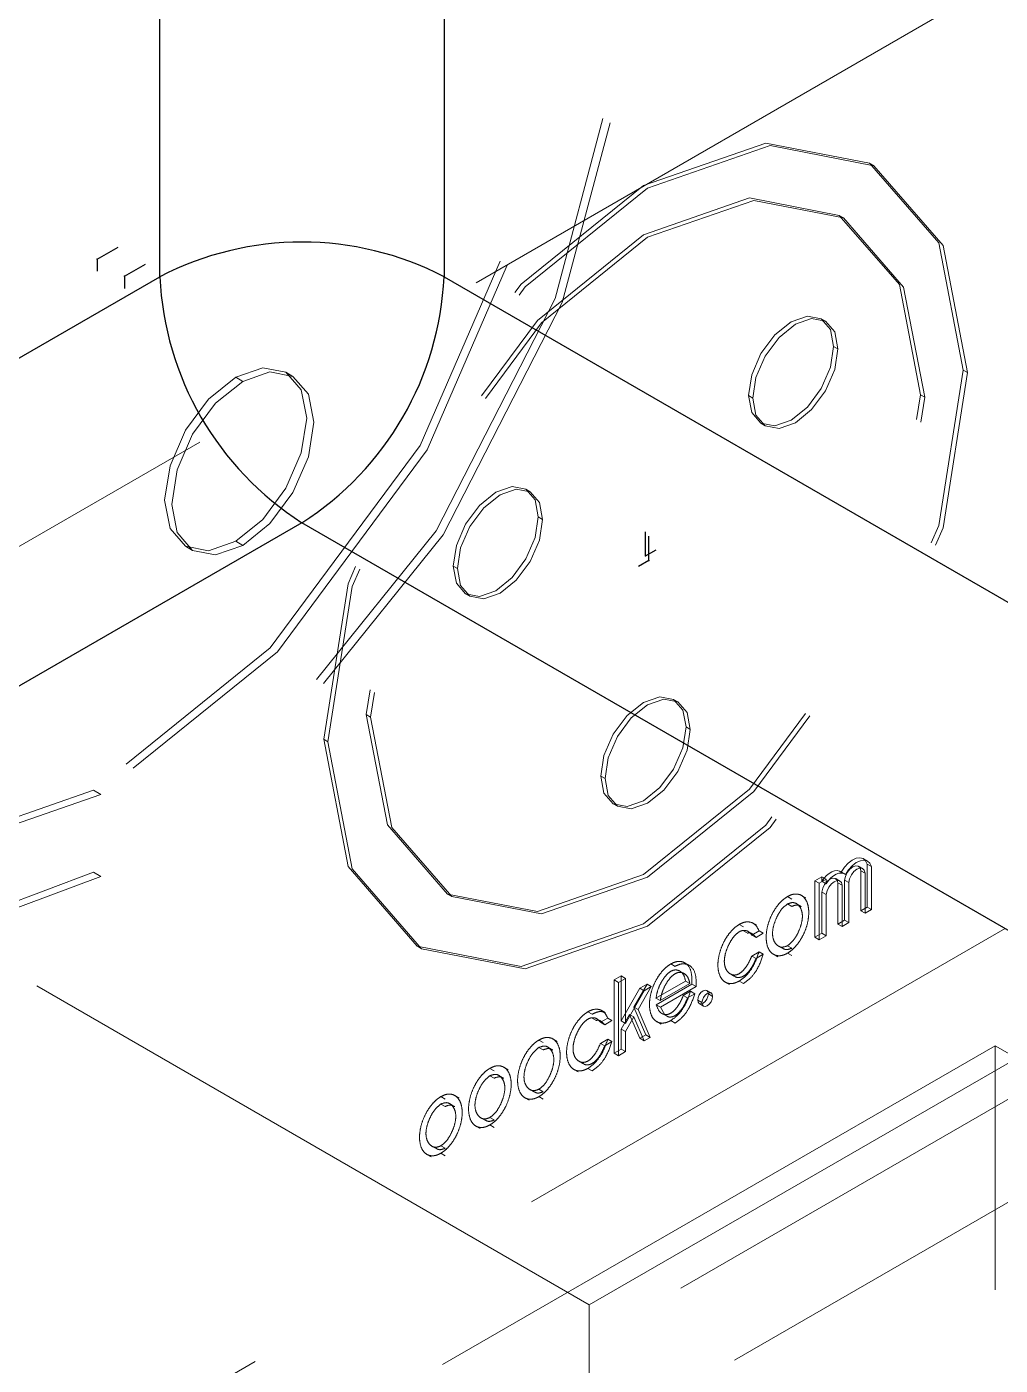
# Model space of a CAD drawing. Header units: millimetres. Extents: x 0 to 841, y 0 to 2287.
# Drawn here: x 579.883 to 581.821, y 231.268 to 233.933 of the extents above; entities that cross this region are included whole.
import ezdxf

# ---------------------------------------------------------------- set-up
doc = ezdxf.new("R2010")
doc.units = ezdxf.units.MM
doc.header["$PDSIZE"] = -1
doc.linetypes.add('HIDDEN', pattern=[1.905, 1.27, -0.635])

msp = doc.modelspace()

# ---------------------------------------------------------------- linework, layer by layer
at = {"color": 7, "linetype": 'Continuous', "lineweight": 25}
for p, q in [((580.1478, 233.435), (580.1478, 243.4784)), ((580.7135, 243.4784), (580.7135, 233.435)), ((571.3797, 228.3733), (580.1478, 233.435)), ((580.7135, 233.435), (584.3904, 231.3123)), ((580.4307, 232.9451), (571.6625, 227.8834)), ((584.1076, 230.8224), (580.4307, 232.9451))]:
    msp.add_line(p, q, dxfattribs=at)
at = {"color": 7, "linetype": 'HIDDEN', "lineweight": 18}
for p, q in [((579.1273, 232.4705), (585.4913, 236.1443)), ((581.0026, 231.3879), (586.2889, 234.4396)), ((581.5688, 233.656), (581.5603, 233.6609)), ((581.5088, 233.552), (581.5003, 233.5569)), ((581.4727, 233.3461), (581.4643, 233.351)), ((581.4976, 233.2912), (581.4891, 233.2961)), ((581.7552, 233.2439), (581.7467, 233.2488)), ((580.3128, 233.2266), (580.2987, 233.2348)), ((580.4128, 233.2365), (580.3987, 233.2447)), ((581.3279, 233.1932), (581.3194, 233.1981)), ((581.6704, 233.1949), (581.6619, 233.1998)), ((581.3443, 233.1431), (581.3528, 233.1382)), ((580.8849, 233.0067), (580.8764, 233.0116)), ((580.9097, 232.9518), (580.9012, 232.9567)), ((580.3128, 232.9), (580.2987, 232.9082)), ((580.1987, 232.8983), (580.2128, 232.8901)), ((580.74, 232.8538), (580.7315, 232.8587)), ((580.7564, 232.8038), (580.7649, 232.7989)), ((581.1788, 232.5885), (581.1703, 232.5934)), ((580.5673, 232.5581), (580.5588, 232.563)), ((581.2037, 232.5336), (581.1952, 232.5385)), ((580.4824, 232.5091), (580.4739, 232.514)), ((581.0026, 231.3879), (579.1273, 232.4705)), ((581.034, 232.4356), (581.0255, 232.4405)), ((580.03, 232.4042), (580.0158, 232.4124)), ((581.0503, 232.3855), (581.0588, 232.3807)), ((581.5469, 232.2564), (581.5384, 232.2613)), ((581.5566, 232.2711), (581.5482, 232.276)), ((581.5559, 232.1798), (581.5559, 232.2653)), ((581.5644, 232.2604), (581.5559, 232.2653)), ((580.03, 232.2409), (580.0158, 232.2491)), ((581.4519, 232.2324), (581.4657, 232.2404)), ((581.4604, 232.2275), (581.4742, 232.2355)), ((581.4657, 232.2404), (581.4657, 232.2314)), ((581.4742, 232.2355), (581.4657, 232.2404)), ((581.4742, 232.2355), (581.4742, 232.2265)), ((581.5016, 232.2316), (581.4931, 232.2365)), ((581.5111, 232.2459), (581.5026, 232.2508)), ((581.5128, 232.2447), (581.5043, 232.2496)), ((581.5431, 232.1724), (581.5431, 232.2521)), ((581.5516, 232.2472), (581.5431, 232.2521)), ((581.5516, 232.1675), (581.5516, 232.2472)), ((581.5644, 232.1749), (581.5644, 232.2604)), ((581.4519, 232.2324), (581.4519, 232.1197)), ((581.4604, 232.2275), (581.4519, 232.2324)), ((581.4604, 232.2275), (581.4604, 232.1148)), ((581.4742, 232.2265), (581.4657, 232.2314)), ((581.4657, 232.1277), (581.4657, 232.2099)), ((581.4742, 232.205), (581.4657, 232.2099)), ((581.4977, 232.1462), (581.4977, 232.2284)), ((581.5062, 232.2235), (581.4977, 232.2284)), ((581.5062, 232.1413), (581.5062, 232.2235)), ((581.5109, 232.1538), (581.5109, 232.2335)), ((581.5193, 232.2286), (581.5109, 232.2335)), ((581.5193, 232.1489), (581.5193, 232.2286)), ((580.7204, 232.2059), (580.7288, 232.201)), ((581.4056, 232.1959), (581.3971, 232.2008)), ((581.4056, 232.1812), (581.3971, 232.1861)), ((581.4247, 232.181), (581.4162, 232.1859)), ((581.4335, 232.1981), (581.425, 232.203)), ((581.4742, 232.1228), (581.4742, 232.205)), ((581.5559, 232.1798), (581.5431, 232.1724)), ((581.5516, 232.1675), (581.5431, 232.1724)), ((581.5644, 232.1749), (581.5516, 232.1675)), ((581.5644, 232.1749), (581.5559, 232.1798)), ((577.5881, 229.6881), (581.8307, 232.1373)), ((581.3096, 232.1405), (581.3011, 232.1454)), ((581.317, 232.1284), (581.3085, 232.1333)), ((581.326, 232.1243), (581.3405, 232.1327)), ((581.3357, 232.1436), (581.3272, 232.1485)), ((581.3345, 232.1194), (581.349, 232.1278)), ((581.349, 232.1278), (581.3405, 232.1327)), ((581.4519, 232.1197), (581.4657, 232.1277)), ((581.4742, 232.1228), (581.4657, 232.1277)), ((581.4977, 232.1462), (581.5109, 232.1538)), ((581.5062, 232.1413), (581.4977, 232.1462)), ((581.5062, 232.1413), (581.5193, 232.1489)), ((581.5193, 232.1489), (581.5109, 232.1538)), ((580.6604, 232.102), (580.6688, 232.0971)), ((581.3345, 232.1194), (581.326, 232.1243)), ((581.3781, 232.103), (581.3866, 232.0981)), ((581.4056, 232.0979), (581.3971, 232.1028)), ((581.4604, 232.1148), (581.4519, 232.1197)), ((581.4604, 232.1148), (581.4742, 232.1228)), ((581.326, 232.0825), (581.3405, 232.0909)), ((581.3345, 232.0776), (581.326, 232.0825)), ((581.3345, 232.0776), (581.349, 232.086)), ((581.349, 232.086), (581.3405, 232.0909)), ((581.3693, 232.0859), (581.3778, 232.081)), ((581.4056, 232.0832), (581.3971, 232.0881)), ((581.1733, 232.0618), (581.1649, 232.0667)), ((581.18, 232.0531), (581.1776, 232.0545)), ((581.1861, 232.0496), (581.1856, 232.0499)), ((581.2823, 232.0475), (581.2907, 232.0426)), ((581.0521, 232.0348), (581.066, 232.0428)), ((581.0521, 231.8889), (581.0521, 232.0348)), ((581.0605, 232.0299), (581.0521, 232.0348)), ((581.0605, 232.0299), (581.0745, 232.0379)), ((581.0605, 231.884), (581.0605, 232.0299)), ((581.066, 232.0428), (581.066, 231.9533)), ((581.0745, 232.0379), (581.066, 232.0428)), ((581.0745, 232.0379), (581.0745, 231.9484)), ((581.0913, 231.9808), (581.1176, 232.0264)), ((581.0998, 231.9759), (581.1261, 232.0215)), ((581.1035, 232.0182), (581.1176, 232.0264)), ((581.112, 232.0133), (581.1261, 232.0215)), ((581.1261, 232.0215), (581.1176, 232.0264)), ((581.1354, 231.9986), (581.1943, 232.0325)), ((581.1359, 231.9856), (581.2068, 232.0266)), ((581.1439, 231.9937), (581.2027, 232.0276)), ((581.1443, 231.9807), (581.2153, 232.0217)), ((581.2027, 232.0276), (581.1943, 232.0325)), ((581.2153, 232.0217), (581.2068, 232.0266)), ((581.2733, 232.0305), (581.2818, 232.0256)), ((581.3096, 232.0278), (581.3011, 232.0327)), ((581.066, 231.9533), (581.1035, 232.0182)), ((581.0745, 231.9484), (581.112, 232.0133)), ((581.112, 232.0133), (581.1035, 232.0182)), ((581.1439, 231.9937), (581.1354, 231.9986)), ((581.1898, 232.0038), (581.2042, 232.0122)), ((581.1982, 231.9989), (581.1898, 232.0038)), ((581.1982, 231.9989), (581.2127, 232.0073)), ((581.2127, 232.0073), (581.2042, 232.0122)), ((581.2269, 231.9898), (581.2185, 231.9947)), ((581.245, 232.0089), (581.2366, 232.0138)), ((581.2481, 232.002), (581.2397, 232.0069)), ((581.0084, 231.9666), (580.9999, 231.9715)), ((581.0345, 231.9698), (581.026, 231.9747)), ((581.0913, 231.9808), (581.1152, 231.9254)), ((581.0998, 231.9759), (581.0913, 231.9808)), ((581.0998, 231.9759), (581.1237, 231.9205)), ((581.1443, 231.9807), (581.1359, 231.9856)), ((581.1443, 231.9807), (581.1529, 231.9655)), ((581.2216, 231.9878), (581.23, 231.9829)), ((577.8851, 229.5166), (582.1277, 231.9658)), ((581.0158, 231.9545), (581.0073, 231.9594)), ((581.0248, 231.9505), (581.0393, 231.9588)), ((581.0333, 231.9456), (581.0248, 231.9505)), ((581.0333, 231.9456), (581.0478, 231.9539)), ((581.0478, 231.9539), (581.0393, 231.9588)), ((581.066, 231.937), (581.0829, 231.9662)), ((581.0745, 231.9484), (581.066, 231.9533)), ((581.0745, 231.9321), (581.0914, 231.9613)), ((581.1035, 231.9186), (581.0829, 231.9662)), ((581.0914, 231.9613), (581.0829, 231.9662)), ((581.112, 231.9137), (581.0914, 231.9613)), ((581.137, 231.9518), (581.1455, 231.9469)), ((581.1511, 231.9665), (581.1596, 231.9616)), ((581.1733, 231.9491), (581.1649, 231.954)), ((580.9108, 231.9103), (580.9024, 231.9152)), ((580.9387, 231.9125), (580.9302, 231.9174)), ((581.0248, 231.9086), (581.0393, 231.917)), ((581.0478, 231.9121), (581.0393, 231.917)), ((581.066, 231.937), (581.066, 231.897)), ((581.0745, 231.9321), (581.066, 231.937)), ((581.0745, 231.9321), (581.0745, 231.8921)), ((581.1152, 231.9254), (581.1035, 231.9186)), ((581.112, 231.9137), (581.1035, 231.9186)), ((581.1237, 231.9205), (581.112, 231.9137)), ((581.1237, 231.9205), (581.1152, 231.9254)), ((581.8106, 231.9039), (577.7094, 229.5364)), ((580.9108, 231.8956), (580.9024, 231.9005)), ((580.9299, 231.8954), (580.9214, 231.9003)), ((581.0333, 231.9037), (581.0248, 231.9086)), ((581.0333, 231.9037), (581.0478, 231.9121)), ((581.066, 231.897), (581.0521, 231.8889)), ((581.0605, 231.884), (581.0521, 231.8889)), ((581.0745, 231.8921), (581.0605, 231.884)), ((581.0745, 231.8921), (581.066, 231.897)), ((581.8106, 229.5127), (581.8106, 231.9039)), ((582.0935, 231.7407), (581.8106, 231.9039)), ((580.8411, 231.8562), (580.8326, 231.8611)), ((580.9811, 231.8736), (580.9895, 231.8687)), ((580.8133, 231.8539), (580.8048, 231.8588)), ((580.8133, 231.8392), (580.8048, 231.8441)), ((580.8323, 231.839), (580.8238, 231.8439)), ((580.9721, 231.8566), (580.9806, 231.8517)), ((581.0084, 231.8539), (580.9999, 231.8588)), ((580.8833, 231.8174), (580.8918, 231.8125)), ((580.9108, 231.8123), (580.9024, 231.8172)), ((580.7157, 231.7976), (580.7072, 231.8025)), ((580.7157, 231.7829), (580.7072, 231.7878)), ((580.7347, 231.7827), (580.7262, 231.7876)), ((580.7435, 231.7998), (580.7351, 231.8047)), ((580.8745, 231.8003), (580.883, 231.7954)), ((580.9108, 231.7976), (580.9024, 231.8025)), ((580.7857, 231.7611), (580.7942, 231.7562)), ((580.8133, 231.756), (580.8048, 231.7609)), ((577.9922, 229.3731), (582.0935, 231.7407)), ((580.7769, 231.7439), (580.7854, 231.739)), ((580.8133, 231.7413), (580.8048, 231.7462)), ((580.6881, 231.7047), (580.6966, 231.6998)), ((580.7157, 231.6996), (580.7072, 231.7045)), ((580.6793, 231.6876), (580.6878, 231.6827)), ((580.7157, 231.6849), (580.7072, 231.6898)), ((581.0026, 227.3576), (581.0026, 231.3879))]:
    msp.add_line(p, q, dxfattribs=at)
at = {"color": 7, "linetype": 'Continuous'}
for p, q in [((580.0229, 233.4698), (580.0648, 233.494)), ((580.0229, 233.4698), (580.0229, 233.4457)), ((580.0771, 233.4358), (580.119, 233.46)), ((580.0771, 233.4358), (580.119, 233.46)), ((580.0771, 233.4358), (580.0771, 233.4116)), ((580.0771, 233.4358), (580.0771, 233.4116)), ((581.1146, 232.879), (581.1146, 232.9273)), ((581.1214, 232.8702), (581.1214, 232.9186)), ((581.1214, 232.8702), (581.1214, 232.9186)), ((581.1146, 232.879), (581.1355, 232.8911)), ((581.1214, 232.8702), (581.1004, 232.8581)), ((581.1214, 232.8702), (581.1004, 232.8581))]:
    msp.add_line(p, q, dxfattribs=at)
at = {"color": 7, "linetype": 'HIDDEN', "lineweight": 18, "flags": 128}
for points in [[(580.0158, 234.6987), (580.3786, 234.8343), (580.6976, 234.8058), (580.9344, 234.6166), (581.0604, 234.2896), (581.0604, 233.8642), (580.9344, 233.3918), (580.6976, 232.9292), (580.3786, 232.5324), (580.0158, 232.2491)], [(580.03, 234.6906), (580.3927, 234.8261), (580.7117, 234.7976), (580.9485, 234.6084), (581.0745, 234.2814), (581.0745, 233.8561), (580.9485, 233.3836), (580.7117, 232.9211), (580.3927, 232.5242), (580.03, 232.2409)], [(580.0158, 232.2491), (579.6531, 232.1135), (579.334, 232.1421), (579.0973, 232.3312), (578.9713, 232.6582), (578.9713, 233.0836), (579.0973, 233.556), (579.334, 234.0186), (579.6531, 234.4154), (580.0158, 234.6987)], [(580.03, 232.2409), (579.6672, 232.1054), (579.3482, 232.1339), (579.1114, 232.3231), (578.9854, 232.6501), (578.9854, 233.0754), (579.1114, 233.5479), (579.3482, 234.0104), (579.6672, 234.4073), (580.03, 234.6906)], [(580.0158, 234.5354), (580.3676, 234.6577), (580.6658, 234.5997), (580.8651, 234.3704), (580.9351, 234.0046), (580.8651, 233.558), (580.6658, 233.0986), (580.3676, 232.6963), (580.0158, 232.4124)], [(580.03, 234.5273), (580.3817, 234.6495), (580.68, 234.5916), (580.8792, 234.3622), (580.9492, 233.9964), (580.8792, 233.5498), (580.68, 233.0904), (580.3817, 232.6881), (580.03, 232.4042)], [(580.0158, 232.4124), (579.664, 232.2901), (579.3658, 232.3481), (579.1666, 232.5774), (579.0966, 232.9433), (579.1666, 233.3899), (579.3658, 233.8493), (579.664, 234.2515), (580.0158, 234.5354)], [(580.03, 232.4042), (579.6782, 232.282), (579.38, 232.3399), (579.1807, 232.5693), (579.1107, 232.9351), (579.1807, 233.3817), (579.38, 233.8411), (579.6782, 234.2434), (580.03, 234.5273)], [(581.7467, 233.2488), (581.6983, 233.5021), (581.5603, 233.6608), (581.3539, 233.701), (581.1103, 233.6163), (580.8668, 233.4198), (580.6603, 233.1413), (580.5224, 232.8232), (580.4739, 232.514)], [(581.7552, 233.2439), (581.7068, 233.4972), (581.5688, 233.6559), (581.3624, 233.6961), (581.1188, 233.6114), (580.8753, 233.4149), (580.6688, 233.1364), (580.5309, 232.8183), (580.4824, 232.5091)], [(581.6619, 233.1998), (581.6199, 233.4193), (581.5003, 233.5569), (581.3214, 233.5917), (581.1103, 233.5183), (580.8993, 233.348), (580.7203, 233.1066), (580.6008, 232.831), (580.5588, 232.563)], [(581.6704, 233.1949), (581.6284, 233.4144), (581.5088, 233.552), (581.3299, 233.5868), (581.1188, 233.5134), (580.9077, 233.3431), (580.7288, 233.1017), (580.6093, 232.8261), (580.5673, 232.5581)], [(581.4891, 233.2961), (581.4827, 233.3298), (581.4643, 233.351), (581.4367, 233.3563), (581.4043, 233.3451), (581.3718, 233.3189), (581.3443, 233.2817), (581.3259, 233.2393), (581.3194, 233.1981)], [(581.4976, 233.2912), (581.4911, 233.3249), (581.4728, 233.3461), (581.4452, 233.3514), (581.4128, 233.3402), (581.3803, 233.314), (581.3528, 233.2768), (581.3344, 233.2344), (581.3279, 233.1932)], [(581.3194, 233.1981), (581.3259, 233.1643), (581.3443, 233.1431), (581.3718, 233.1378), (581.4043, 233.1491), (581.4367, 233.1753), (581.4643, 233.2124), (581.4827, 233.2548), (581.4891, 233.2961)], [(581.3279, 233.1932), (581.3344, 233.1594), (581.3528, 233.1382), (581.3803, 233.1329), (581.4128, 233.1442), (581.4452, 233.1704), (581.4728, 233.2075), (581.4911, 233.2499), (581.4976, 233.2912)], [(580.2987, 233.2348), (580.3528, 233.2536), (580.3987, 233.2447), (580.4293, 233.2094), (580.4401, 233.1531), (580.4293, 233.0844), (580.3987, 233.0137), (580.3528, 232.9518), (580.2987, 232.9082)], [(580.4739, 232.514), (580.5224, 232.2608), (580.6603, 232.102), (580.8668, 232.0619), (581.1103, 232.1465), (581.3539, 232.3431), (581.5603, 232.6216), (581.6983, 232.9396), (581.7467, 233.2488)], [(580.2987, 232.9082), (580.2445, 232.8894), (580.1987, 232.8983), (580.168, 232.9336), (580.1572, 232.9898), (580.168, 233.0586), (580.1987, 233.1292), (580.2445, 233.1911), (580.2987, 233.2348)], [(580.3128, 232.9), (580.2587, 232.8812), (580.2128, 232.8901), (580.1822, 232.9254), (580.1714, 232.9817), (580.1822, 233.0504), (580.2128, 233.1211), (580.2587, 233.183), (580.3128, 233.2266)], [(580.3128, 233.2266), (580.3669, 233.2454), (580.4128, 233.2365), (580.4435, 233.2012), (580.4542, 233.145), (580.4435, 233.0762), (580.4128, 233.0056), (580.3669, 232.9437), (580.3128, 232.9)], [(580.4824, 232.5091), (580.5309, 232.2559), (580.6688, 232.0971), (580.8753, 232.057), (581.1188, 232.1416), (581.3624, 232.3382), (581.5688, 232.6167), (581.7068, 232.9347), (581.7552, 233.2439)], [(580.5588, 232.563), (580.6008, 232.3435), (580.7203, 232.2059), (580.8993, 232.1711), (581.1103, 232.2445), (581.3214, 232.4148), (581.5003, 232.6562), (581.6199, 232.9318), (581.6619, 233.1998)], [(580.5673, 232.5581), (580.6093, 232.3386), (580.7288, 232.201), (580.9077, 232.1662), (581.1188, 232.2396), (581.3299, 232.4099), (581.5088, 232.6513), (581.6284, 232.9269), (581.6704, 233.1949)], [(580.9012, 232.9567), (580.8948, 232.9904), (580.8764, 233.0116), (580.8489, 233.017), (580.8164, 233.0057), (580.7839, 232.9795), (580.7564, 232.9423), (580.738, 232.8999), (580.7315, 232.8587)], [(580.9097, 232.9518), (580.9033, 232.9856), (580.8849, 233.0067), (580.8573, 233.0121), (580.8249, 233.0008), (580.7924, 232.9746), (580.7649, 232.9374), (580.7465, 232.895), (580.74, 232.8538)], [(580.7315, 232.8587), (580.738, 232.8249), (580.7564, 232.8038), (580.7839, 232.7984), (580.8164, 232.8097), (580.8489, 232.8359), (580.8764, 232.873), (580.8948, 232.9155), (580.9012, 232.9567)], [(580.74, 232.8538), (580.7465, 232.82), (580.7649, 232.7989), (580.7924, 232.7935), (580.8249, 232.8048), (580.8573, 232.831), (580.8849, 232.8681), (580.9033, 232.9106), (580.9097, 232.9518)], [(581.1952, 232.5385), (581.1887, 232.5722), (581.1703, 232.5934), (581.1428, 232.5987), (581.1103, 232.5875), (581.0779, 232.5613), (581.0503, 232.5241), (581.0319, 232.4817), (581.0255, 232.4405)], [(581.2037, 232.5336), (581.1972, 232.5673), (581.1788, 232.5885), (581.1513, 232.5938), (581.1188, 232.5826), (581.0863, 232.5564), (581.0588, 232.5192), (581.0404, 232.4768), (581.034, 232.4356)], [(581.0255, 232.4405), (581.0319, 232.4067), (581.0503, 232.3856), (581.0779, 232.3802), (581.1103, 232.3915), (581.1428, 232.4177), (581.1703, 232.4548), (581.1887, 232.4972), (581.1952, 232.5385)], [(581.034, 232.4356), (581.0404, 232.4018), (581.0588, 232.3807), (581.0863, 232.3753), (581.1188, 232.3866), (581.1513, 232.4128), (581.1788, 232.4499), (581.1972, 232.4923), (581.2037, 232.5336)], [(581.5043, 232.2496), (581.5104, 232.2591), (581.5177, 232.2672), (581.5257, 232.2733), (581.5337, 232.277), (581.5412, 232.278), (581.5477, 232.2763), (581.5527, 232.272), (581.5559, 232.2653)], [(581.5109, 232.2335), (581.5124, 232.2411), (581.5159, 232.2488), (581.521, 232.2555), (581.527, 232.2602), (581.5329, 232.2623), (581.538, 232.2615), (581.5416, 232.258), (581.5431, 232.2521)], [(581.5128, 232.2447), (581.5189, 232.2542), (581.5262, 232.2623), (581.5342, 232.2684), (581.5422, 232.2721), (581.5497, 232.2731), (581.5562, 232.2714), (581.5612, 232.2671), (581.5644, 232.2604)], [(581.4657, 232.2314), (581.4701, 232.2375), (581.4751, 232.2427), (581.4803, 232.247), (581.4857, 232.2502), (581.491, 232.252), (581.496, 232.2526), (581.5005, 232.2517), (581.5043, 232.2496)], [(581.4657, 232.2099), (581.4675, 232.2173), (581.471, 232.2246), (581.476, 232.2309), (581.4817, 232.2353), (581.4874, 232.2374), (581.4923, 232.2369), (581.4959, 232.2337), (581.4977, 232.2284)], [(581.4742, 232.2265), (581.4786, 232.2326), (581.4836, 232.2378), (581.4888, 232.2421), (581.4942, 232.2453), (581.4995, 232.2471), (581.5045, 232.2477), (581.5089, 232.2468), (581.5128, 232.2447)], [(581.5193, 232.2286), (581.5209, 232.2362), (581.5244, 232.2439), (581.5295, 232.2506), (581.5355, 232.2553), (581.5414, 232.2574), (581.5465, 232.2566), (581.5501, 232.2531), (581.5516, 232.2472)], [(581.4742, 232.205), (581.4759, 232.2124), (581.4795, 232.2197), (581.4845, 232.226), (581.4902, 232.2304), (581.4959, 232.2325), (581.5008, 232.232), (581.5044, 232.2288), (581.5062, 232.2235)], [(581.2397, 232.0069), (581.2389, 232.0111), (581.2366, 232.0138), (581.2331, 232.0144), (581.2291, 232.013), (581.225, 232.0097), (581.2216, 232.0051), (581.2193, 231.9998), (581.2185, 231.9947)], [(581.2185, 231.9947), (581.2193, 231.9904), (581.2216, 231.9878), (581.225, 231.9871), (581.2291, 231.9885), (581.2331, 231.9918), (581.2366, 231.9964), (581.2389, 232.0017), (581.2397, 232.0069)], [(581.2481, 232.002), (581.2473, 232.0062), (581.245, 232.0089), (581.2416, 232.0095), (581.2375, 232.0081), (581.2335, 232.0048), (581.23, 232.0002), (581.2277, 231.9949), (581.2269, 231.9898)], [(581.2269, 231.9898), (581.2277, 231.9855), (581.23, 231.9829), (581.2335, 231.9822), (581.2375, 231.9836), (581.2416, 231.9869), (581.245, 231.9915), (581.2473, 231.9968), (581.2481, 232.002)]]:
    msp.add_lwpolyline(points, dxfattribs=at)
at = {"color": 7, "linetype": 'Continuous', "lineweight": 25}
for centre, radius, start, end in [((580.4307, 232.8891), 0.6148, 62.6097, 117.3903), ((580.7619, 233.4629), 0.6147, 182.6055, 237.3945), ((580.0994, 233.4629), 0.6147, 302.6055, 357.3945)]:
    msp.add_arc(centre, radius, start, end, dxfattribs=at)
at = {"color": 7, "linetype": 'HIDDEN', "lineweight": 18}
for points, knots in [([(581.3971, 232.2008), (581.3946, 232.1991), (581.389, 232.1955), (581.3801, 232.1867), (581.3708, 232.1743), (581.3623, 232.158), (581.3562, 232.1389), (581.354, 232.1195), (581.3562, 232.1027), (581.3623, 232.0907), (581.3708, 232.0842), (581.3801, 232.0825), (581.389, 232.084), (581.3946, 232.0868), (581.3971, 232.0881)], [0, 0, 0, 0, 0.053784, 0.117806, 0.194259, 0.284674, 0.388205, 0.5, 0.611795, 0.715326, 0.805741, 0.882194, 0.946216, 1, 1, 1, 1]), ([(581.3971, 232.1861), (581.3934, 232.1831), (581.3854, 232.1768), (581.376, 232.161), (581.3693, 232.144), (581.3665, 232.1268), (581.3693, 232.1128), (581.376, 232.1035), (581.3854, 232.0986), (581.3934, 232.1015), (581.3971, 232.1028)], [0, 0, 0, 0, 0.111736, 0.23533, 0.367087, 0.5, 0.632913, 0.76467, 0.888264, 1, 1, 1, 1]), ([(581.3971, 232.0881), (581.3997, 232.0898), (581.4053, 232.0934), (581.4142, 232.1022), (581.4235, 232.1146), (581.432, 232.131), (581.4381, 232.15), (581.4403, 232.1694), (581.4381, 232.1862), (581.432, 232.1982), (581.4235, 232.2047), (581.4142, 232.2064), (581.4053, 232.205), (581.3997, 232.2021), (581.3971, 232.2008)], [0, 0, 0, 0, 0.053784, 0.117806, 0.194259, 0.284674, 0.388205, 0.5, 0.611795, 0.715326, 0.805741, 0.882194, 0.946216, 1, 1, 1, 1]), ([(581.3971, 232.1028), (581.4009, 232.1058), (581.4089, 232.1122), (581.4183, 232.1279), (581.425, 232.1449), (581.4278, 232.1621), (581.425, 232.1761), (581.4183, 232.1854), (581.4089, 232.1903), (581.4009, 232.1875), (581.3971, 232.1861)], [0, 0, 0, 0, 0.111736, 0.23533, 0.367087, 0.5, 0.632913, 0.76467, 0.888264, 1, 1, 1, 1]), ([(581.4245, 232.1806), (581.422, 232.1822), (581.4168, 232.1854), (581.4095, 232.1827), (581.4056, 232.1812)], [0, 0, 0, 0, 0.480332, 1, 1, 1, 1]), ([(581.3011, 232.1454), (581.2986, 232.1437), (581.2929, 232.1401), (581.2841, 232.1313), (581.2748, 232.1189), (581.2663, 232.1025), (581.2602, 232.0835), (581.2579, 232.0641), (581.2602, 232.0473), (581.2663, 232.0353), (581.2748, 232.0288), (581.2841, 232.0271), (581.2929, 232.0285), (581.2986, 232.0314), (581.3011, 232.0327)], [0, 0, 0, 0, 0.053784, 0.117806, 0.194259, 0.284674, 0.388205, 0.5, 0.611795, 0.715326, 0.805741, 0.882194, 0.946216, 1, 1, 1, 1]), ([(581.326, 232.1243), (581.3241, 232.1268), (581.3202, 232.1314), (581.3121, 232.1341), (581.3027, 232.1325), (581.2929, 232.1247), (581.2845, 232.1134), (581.2775, 232.0999), (581.2727, 232.0855), (581.2708, 232.0715), (581.2727, 232.0597), (581.2775, 232.0509), (581.2845, 232.0455), (581.2929, 232.0439), (581.3027, 232.0474), (581.3121, 232.0566), (581.3202, 232.0687), (581.3241, 232.0778), (581.326, 232.0825)], [0, 0, 0, 0, 0.0659098, 0.1277523, 0.1845752, 0.2403439, 0.3005792, 0.3654856, 0.4327001, 0.5, 0.5672999, 0.6345144, 0.6994208, 0.7596561, 0.8154248, 0.8722477, 0.9340902, 1, 1, 1, 1]), ([(581.3405, 232.1327), (581.3384, 232.1369), (581.3343, 232.1454), (581.3237, 232.1507), (581.3122, 232.1507), (581.3048, 232.1471), (581.3011, 232.1454)], [0, 0, 0, 0, 0.289345, 0.578702, 0.796119, 1, 1, 1, 1]), ([(581.3345, 232.1194), (581.3325, 232.1218), (581.3287, 232.1263), (581.3223, 232.1293), (581.318, 232.1281), (581.3169, 232.1278)], [0, 0, 0, 0, 0.446694, 0.865822, 1, 1, 1, 1]), ([(581.291, 232.043), (581.2918, 232.0423), (581.2947, 232.0398), (581.3015, 232.0391), (581.3112, 232.0425), (581.3206, 232.0517), (581.3287, 232.0638), (581.3326, 232.0729), (581.3345, 232.0776)], [0, 0, 0, 0, 0.070881, 0.257074, 0.429461, 0.605106, 0.796267, 1, 1, 1, 1]), ([(581.3011, 232.0327), (581.3058, 232.036), (581.3154, 232.0428), (581.3309, 232.0632), (581.3369, 232.0803), (581.3405, 232.0909)], [0, 0, 0, 0, 0.262326, 0.545229, 1, 1, 1, 1]), ([(581.3096, 232.0278), (581.3143, 232.0311), (581.3239, 232.0379), (581.3394, 232.0583), (581.3454, 232.0754), (581.349, 232.086)], [0, 0, 0, 0, 0.262326, 0.545229, 1, 1, 1, 1]), ([(581.3868, 232.0985), (581.3893, 232.0969), (581.3944, 232.0937), (581.4018, 232.0965), (581.4056, 232.0979)], [0, 0, 0, 0, 0.480332, 1, 1, 1, 1]), ([(581.1649, 232.0667), (581.1623, 232.065), (581.1567, 232.0614), (581.1478, 232.0526), (581.1385, 232.0402), (581.13, 232.0239), (581.1239, 232.0048), (581.1217, 231.9854), (581.1239, 231.9686), (581.13, 231.9566), (581.1385, 231.9501), (581.1478, 231.9484), (581.1567, 231.9499), (581.1623, 231.9527), (581.1649, 231.954)], [0, 0, 0, 0, 0.053784, 0.117806, 0.194259, 0.284674, 0.388205, 0.5, 0.611795, 0.715326, 0.805741, 0.882194, 0.946216, 1, 1, 1, 1]), ([(581.1943, 232.0325), (581.1933, 232.0366), (581.1914, 232.0448), (581.1844, 232.0524), (581.1756, 232.0557), (581.1649, 232.0532), (581.1541, 232.0433), (581.1453, 232.0298), (581.1383, 232.0142), (581.1364, 232.0038), (581.1354, 231.9986)], [0, 0, 0, 0, 0.133809, 0.265222, 0.38803, 0.5, 0.61197, 0.734778, 0.866191, 1, 1, 1, 1]), ([(581.2027, 232.0276), (581.2018, 232.0317), (581.1999, 232.0399), (581.1929, 232.0475), (581.1841, 232.0508), (581.1733, 232.0483), (581.1626, 232.0384), (581.1538, 232.0249), (581.1468, 232.0093), (581.1449, 231.9989), (581.1439, 231.9937)], [0, 0, 0, 0, 0.133809, 0.265222, 0.38803, 0.5, 0.61197, 0.734778, 0.866191, 1, 1, 1, 1]), ([(581.2068, 232.0266), (581.2069, 232.0353), (581.2071, 232.0532), (581.1971, 232.0678), (581.1851, 232.0722), (581.1751, 232.0717), (581.1681, 232.0683), (581.1649, 232.0667)], [0, 0, 0, 0, 0.284269, 0.585299, 0.73536, 0.873926, 1, 1, 1, 1]), ([(581.2153, 232.0217), (581.2154, 232.0304), (581.2156, 232.0483), (581.2056, 232.0629), (581.1936, 232.0673), (581.1835, 232.0668), (581.1766, 232.0634), (581.1733, 232.0618)], [0, 0, 0, 0, 0.284269, 0.585299, 0.73536, 0.873926, 1, 1, 1, 1]), ([(581.1359, 231.9856), (581.1382, 231.9794), (581.1416, 231.9704), (581.1514, 231.9658), (581.1596, 231.9658), (581.1687, 231.9706), (581.1771, 231.9796), (581.1844, 231.991), (581.188, 231.9995), (581.1898, 232.0038)], [0, 0, 0, 0, 0.267845, 0.395145, 0.51294, 0.624534, 0.740912, 0.866836, 1, 1, 1, 1]), ([(581.1577, 231.9627), (581.1586, 231.9622), (581.1616, 231.9605), (581.1682, 231.961), (581.1771, 231.9657), (581.1856, 231.9748), (581.1929, 231.9861), (581.1964, 231.9946), (581.1982, 231.9989)], [0, 0, 0, 0, 0.07259, 0.253202, 0.424306, 0.602747, 0.795823, 1, 1, 1, 1]), ([(581.1649, 231.954), (581.1695, 231.9573), (581.1791, 231.9641), (581.1946, 231.9846), (581.2006, 232.0017), (581.2042, 232.0122)], [0, 0, 0, 0, 0.262326, 0.54523, 1, 1, 1, 1]), ([(581.1733, 231.9491), (581.178, 231.9524), (581.1876, 231.9592), (581.2031, 231.9797), (581.2091, 231.9968), (581.2127, 232.0073)], [0, 0, 0, 0, 0.262326, 0.54523, 1, 1, 1, 1]), ([(580.9999, 231.9715), (580.9974, 231.9698), (580.9917, 231.9662), (580.9829, 231.9574), (580.9736, 231.945), (580.9651, 231.9287), (580.959, 231.9096), (580.9567, 231.8902), (580.959, 231.8734), (580.9651, 231.8614), (580.9736, 231.8549), (580.9829, 231.8532), (580.9917, 231.8547), (580.9974, 231.8575), (580.9999, 231.8588)], [0, 0, 0, 0, 0.053784, 0.117806, 0.194259, 0.284674, 0.388205, 0.5, 0.611795, 0.715326, 0.805741, 0.882194, 0.946216, 1, 1, 1, 1]), ([(581.0393, 231.9588), (581.0372, 231.9631), (581.0331, 231.9715), (581.0225, 231.9768), (581.011, 231.9768), (581.0036, 231.9732), (580.9999, 231.9715)], [0, 0, 0, 0, 0.289345, 0.578702, 0.796119, 1, 1, 1, 1]), ([(581.034, 231.969), (581.0326, 231.9699), (581.0285, 231.9725), (581.0194, 231.9718), (581.012, 231.9683), (581.0084, 231.9666)], [0, 0, 0, 0, 0.216997, 0.621077, 1, 1, 1, 1]), ([(581.0248, 231.9505), (581.0229, 231.9529), (581.019, 231.9576), (581.0109, 231.9603), (581.0015, 231.9586), (580.9917, 231.9509), (580.9833, 231.9395), (580.9763, 231.926), (580.9715, 231.9116), (580.9696, 231.8976), (580.9715, 231.8859), (580.9763, 231.877), (580.9833, 231.8716), (580.9917, 231.87), (581.0015, 231.8735), (581.0109, 231.8827), (581.019, 231.8948), (581.0229, 231.9039), (581.0248, 231.9086)], [0, 0, 0, 0, 0.06591, 0.127752, 0.184575, 0.240344, 0.300579, 0.365486, 0.4327, 0.5, 0.5673, 0.634514, 0.699421, 0.759656, 0.815425, 0.872248, 0.93409, 1, 1, 1, 1]), ([(581.0333, 231.9456), (581.0313, 231.9479), (581.0275, 231.9524), (581.0211, 231.9554), (581.0168, 231.9542), (581.0157, 231.954)], [0, 0, 0, 0, 0.446694, 0.865822, 1, 1, 1, 1]), ([(580.9024, 231.9152), (580.8998, 231.9135), (580.8942, 231.9099), (580.8853, 231.9011), (580.876, 231.8887), (580.8675, 231.8723), (580.8614, 231.8533), (580.8592, 231.8339), (580.8614, 231.8171), (580.8675, 231.8051), (580.876, 231.7986), (580.8853, 231.7969), (580.8942, 231.7983), (580.8998, 231.8012), (580.9024, 231.8025)], [0, 0, 0, 0, 0.053784, 0.117806, 0.194259, 0.284674, 0.388205, 0.5, 0.611795, 0.715326, 0.805741, 0.882194, 0.946216, 1, 1, 1, 1]), ([(580.9024, 231.8025), (580.9049, 231.8042), (580.9105, 231.8078), (580.9194, 231.8165), (580.9287, 231.829), (580.9372, 231.8453), (580.9433, 231.8644), (580.9455, 231.8838), (580.9433, 231.9005), (580.9372, 231.9125), (580.9287, 231.9191), (580.9194, 231.9208), (580.9105, 231.9193), (580.9049, 231.9165), (580.9024, 231.9152)], [0, 0, 0, 0, 0.053784, 0.117806, 0.194259, 0.284674, 0.388205, 0.5, 0.611795, 0.715326, 0.805741, 0.882194, 0.946216, 1, 1, 1, 1]), ([(580.9999, 231.8588), (581.0046, 231.8621), (581.0142, 231.8689), (581.0297, 231.8894), (581.0357, 231.9064), (581.0393, 231.917)], [0, 0, 0, 0, 0.262326, 0.545229, 1, 1, 1, 1]), ([(580.9024, 231.9005), (580.8986, 231.8975), (580.8906, 231.8911), (580.8812, 231.8754), (580.8745, 231.8584), (580.8717, 231.8411), (580.8745, 231.8271), (580.8812, 231.8179), (580.8906, 231.813), (580.8986, 231.8158), (580.9024, 231.8172)], [0, 0, 0, 0, 0.111736, 0.23533, 0.367087, 0.5, 0.632913, 0.76467, 0.888264, 1, 1, 1, 1]), ([(580.9024, 231.8172), (580.9061, 231.8202), (580.9141, 231.8265), (580.9235, 231.8423), (580.9302, 231.8593), (580.933, 231.8765), (580.9302, 231.8905), (580.9235, 231.8998), (580.9141, 231.9047), (580.9061, 231.9018), (580.9024, 231.9005)], [0, 0, 0, 0, 0.111736, 0.23533, 0.367087, 0.5, 0.632913, 0.76467, 0.888264, 1, 1, 1, 1]), ([(580.9297, 231.895), (580.9272, 231.8966), (580.9221, 231.8998), (580.9147, 231.897), (580.9108, 231.8956)], [0, 0, 0, 0, 0.480332, 1, 1, 1, 1]), ([(580.9898, 231.8691), (580.9906, 231.8684), (580.9935, 231.8659), (581.0003, 231.8652), (581.01, 231.8686), (581.0194, 231.8778), (581.0275, 231.8899), (581.0314, 231.899), (581.0333, 231.9037)], [0, 0, 0, 0, 0.070881, 0.257074, 0.429461, 0.605106, 0.796267, 1, 1, 1, 1]), ([(581.0084, 231.8539), (581.0131, 231.8572), (581.0227, 231.864), (581.0382, 231.8845), (581.0442, 231.9016), (581.0478, 231.9121)], [0, 0, 0, 0, 0.262326, 0.545229, 1, 1, 1, 1]), ([(580.8048, 231.7462), (580.8073, 231.7478), (580.813, 231.7515), (580.8218, 231.7602), (580.8311, 231.7726), (580.8396, 231.789), (580.8457, 231.8081), (580.848, 231.8274), (580.8457, 231.8442), (580.8396, 231.8562), (580.8311, 231.8627), (580.8218, 231.8645), (580.813, 231.863), (580.8073, 231.8601), (580.8048, 231.8588)], [0, 0, 0, 0, 0.053784, 0.117806, 0.194259, 0.284674, 0.388205, 0.5, 0.611795, 0.715326, 0.805741, 0.882194, 0.946216, 1, 1, 1, 1]), ([(580.8048, 231.8588), (580.8022, 231.8572), (580.7966, 231.8535), (580.7877, 231.8448), (580.7785, 231.8324), (580.7699, 231.816), (580.7638, 231.7969), (580.7616, 231.7776), (580.7638, 231.7608), (580.7699, 231.7488), (580.7785, 231.7422), (580.7877, 231.7405), (580.7966, 231.742), (580.8022, 231.7449), (580.8048, 231.7462)], [0, 0, 0, 0, 0.053784, 0.117806, 0.194259, 0.284674, 0.388205, 0.5, 0.611795, 0.715326, 0.805741, 0.882194, 0.946216, 1, 1, 1, 1]), ([(580.8048, 231.8441), (580.801, 231.8411), (580.793, 231.8348), (580.7837, 231.819), (580.7769, 231.802), (580.7741, 231.7848), (580.7769, 231.7708), (580.7837, 231.7616), (580.793, 231.7566), (580.801, 231.7595), (580.8048, 231.7609)], [0, 0, 0, 0, 0.111736, 0.23533, 0.367087, 0.5, 0.632913, 0.76467, 0.888264, 1, 1, 1, 1]), ([(580.8048, 231.7609), (580.8086, 231.7639), (580.8165, 231.7702), (580.8259, 231.7859), (580.8326, 231.803), (580.8354, 231.8202), (580.8326, 231.8342), (580.8259, 231.8434), (580.8165, 231.8484), (580.8086, 231.8455), (580.8048, 231.8441)], [0, 0, 0, 0, 0.111736, 0.23533, 0.367087, 0.5, 0.632913, 0.76467, 0.888264, 1, 1, 1, 1]), ([(580.8321, 231.8387), (580.8296, 231.8402), (580.8245, 231.8435), (580.8171, 231.8407), (580.8133, 231.8392)], [0, 0, 0, 0, 0.480332, 1, 1, 1, 1]), ([(580.7072, 231.6898), (580.7098, 231.6915), (580.7154, 231.6951), (580.7242, 231.7039), (580.7335, 231.7163), (580.742, 231.7327), (580.7481, 231.7517), (580.7504, 231.7711), (580.7481, 231.7879), (580.742, 231.7999), (580.7335, 231.8064), (580.7242, 231.8081), (580.7154, 231.8067), (580.7098, 231.8038), (580.7072, 231.8025)], [0, 0, 0, 0, 0.0537844, 0.1178061, 0.1942591, 0.2846742, 0.3882046, 0.5, 0.6117954, 0.7153258, 0.8057409, 0.8821939, 0.9462156, 1, 1, 1, 1]), ([(580.892, 231.8129), (580.8945, 231.8113), (580.8996, 231.808), (580.907, 231.8108), (580.9108, 231.8123)], [0, 0, 0, 0, 0.480332, 1, 1, 1, 1]), ([(580.7072, 231.8025), (580.7046, 231.8008), (580.699, 231.7972), (580.6902, 231.7884), (580.6809, 231.776), (580.6724, 231.7597), (580.6662, 231.7406), (580.664, 231.7212), (580.6662, 231.7044), (580.6724, 231.6924), (580.6809, 231.6859), (580.6902, 231.6842), (580.699, 231.6857), (580.7046, 231.6885), (580.7072, 231.6898)], [0, 0, 0, 0, 0.053784, 0.117806, 0.194259, 0.284674, 0.388205, 0.5, 0.611795, 0.715326, 0.805741, 0.882194, 0.946216, 1, 1, 1, 1]), ([(580.7072, 231.7878), (580.7034, 231.7848), (580.6954, 231.7785), (580.6861, 231.7627), (580.6794, 231.7457), (580.6766, 231.7285), (580.6794, 231.7145), (580.6861, 231.7052), (580.6954, 231.7003), (580.7034, 231.7032), (580.7072, 231.7045)], [0, 0, 0, 0, 0.111736, 0.23533, 0.367087, 0.5, 0.632913, 0.76467, 0.888264, 1, 1, 1, 1]), ([(580.7072, 231.7045), (580.711, 231.7075), (580.7189, 231.7139), (580.7283, 231.7296), (580.735, 231.7466), (580.7378, 231.7638), (580.735, 231.7778), (580.7283, 231.7871), (580.7189, 231.792), (580.711, 231.7892), (580.7072, 231.7878)], [0, 0, 0, 0, 0.111736, 0.23533, 0.367087, 0.5, 0.632913, 0.76467, 0.888264, 1, 1, 1, 1]), ([(580.7345, 231.7823), (580.7321, 231.7839), (580.7269, 231.7871), (580.7195, 231.7844), (580.7157, 231.7829)], [0, 0, 0, 0, 0.480332, 1, 1, 1, 1]), ([(580.7944, 231.7565), (580.7969, 231.755), (580.802, 231.7517), (580.8094, 231.7545), (580.8133, 231.756)], [0, 0, 0, 0, 0.480332, 1, 1, 1, 1]), ([(580.6968, 231.7002), (580.6993, 231.6986), (580.7045, 231.6954), (580.7118, 231.6982), (580.7157, 231.6996)], [0, 0, 0, 0, 0.480332, 1, 1, 1, 1])]:
    msp.add_open_spline(points, degree=3, knots=knots, dxfattribs=at)
at = {"color": 7, "linetype": 'Continuous'}
for p in [(580.0229, 233.4698), (580.0771, 233.4358), (580.0771, 233.4358), (581.1146, 232.879), (581.1214, 232.8702), (581.1214, 232.8702)]:
    msp.add_point(p, dxfattribs=at)

doc.saveas('drawing.dxf')
